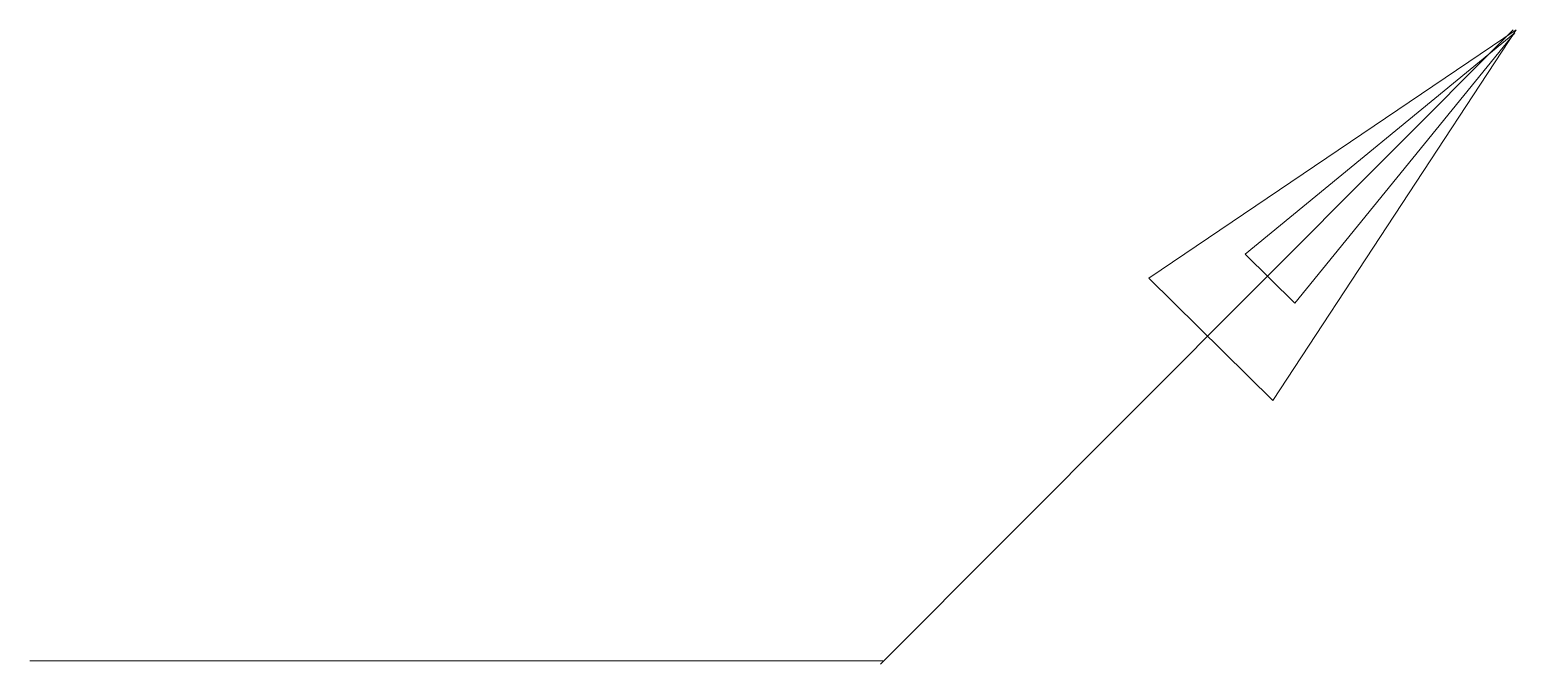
# Model space of a CAD drawing. Header units: inches. Extents: x -8.53 to -0.01, y -3.64 to 0.
import ezdxf

# ---------------------------------------------------------------- set-up
doc = ezdxf.new("R2010")
doc.units = ezdxf.units.IN
doc.header["$MEASUREMENT"] = 0
doc.layers.get('0').update_dxf_attribs({"lineweight": 0})

msp = doc.modelspace()

# ---------------------------------------------------------------- linework, layer by layer
at = {"color": 7, "linetype": 'Continuous', "lineweight": 0}
for p, q in [((-3.6514, -3.6366), (-0.0266, 0.0002)), ((-0.0097, 0.0006), (-2.114, -1.4241)), ((-0.0097, 0.0006), (-1.4051, -2.1249)), ((-0.0184, -0.0172), (-1.5629, -1.2856)), ((-1.2788, -1.5665), (-0.0184, -0.0172)), ((-1.5629, -1.2856), (-1.2788, -1.5665)), ((-2.114, -1.4241), (-1.4051, -2.1249)), ((-3.6392, -3.6173), (-8.5259, -3.6173))]:
    msp.add_line(p, q, dxfattribs=at)

doc.saveas('drawing.dxf')
